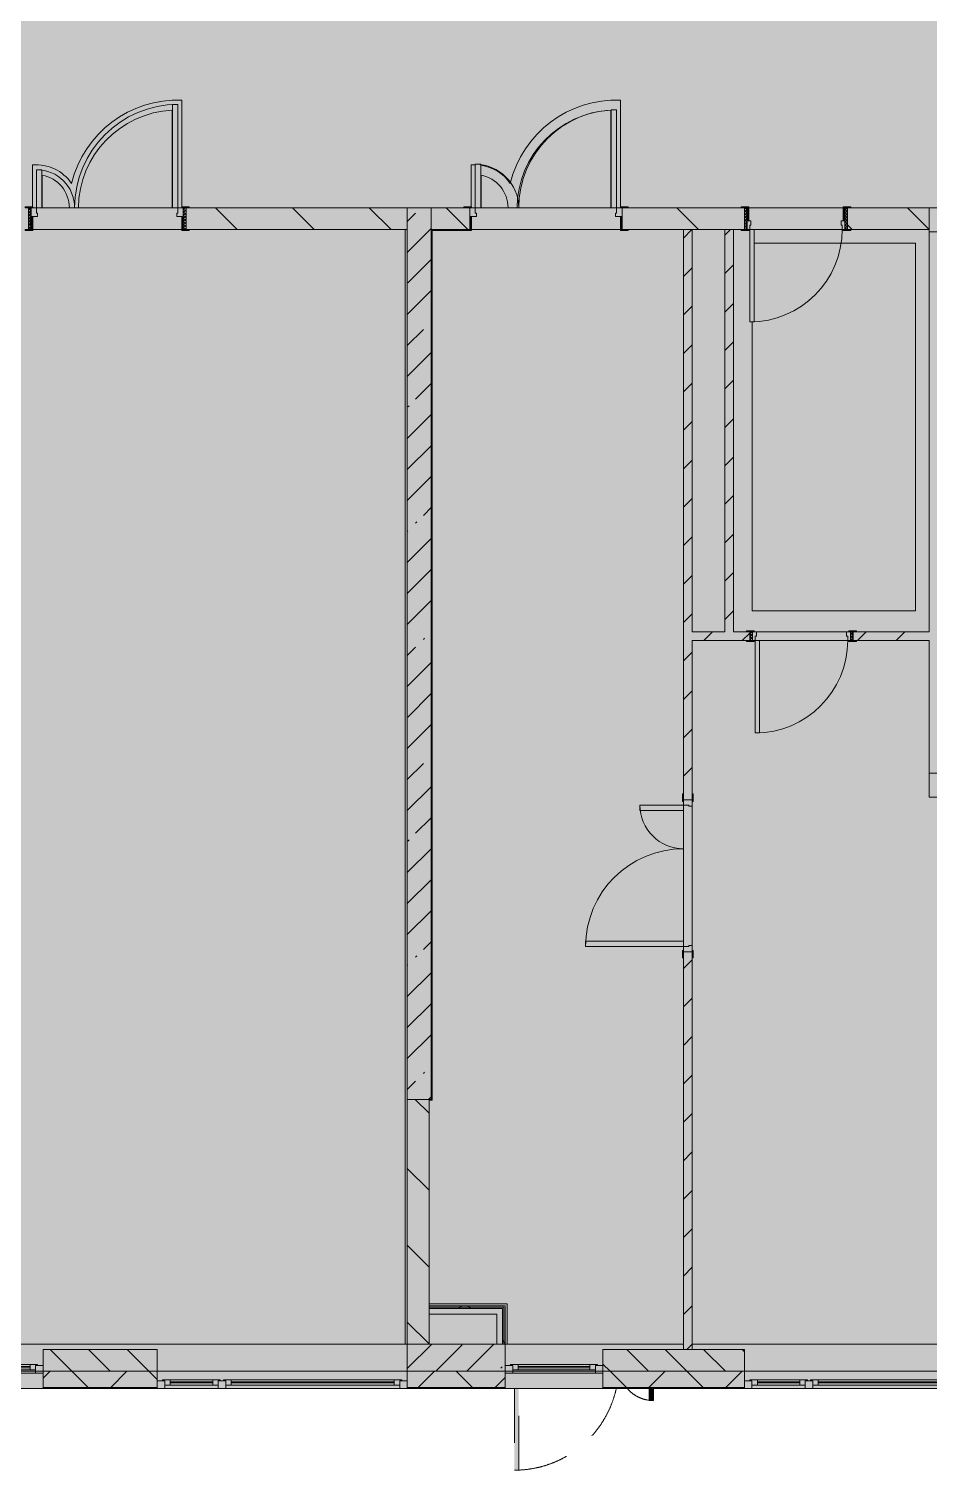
# Model space of a CAD drawing. Header units: millimetres. Extents: x 81094 to 272713, y -8553 to 29000.
# Drawn here: x 249352 to 257633, y -1010 to 12246 of the extents above; entities that cross this region are included whole.
import ezdxf

# ---------------------------------------------------------------- set-up
doc = ezdxf.new("R2010")
doc.units = ezdxf.units.MM
doc.linetypes.add('200_ШТРИХ__ш1_п0_6_', pattern=[800, 500, -300])
for name, color, linetype, lineweight, true_color in [('A-DETL-2', 7, 'Continuous', 5, 0x737373), ('A-DOOR-3', 7, 'Continuous', 5, 0xb7b7b7), ('A-DOOR-4', 7, 'Continuous', 5, 0xe2e2e2), ('A-DOOR-5', 7, 'Continuous', 5, 0xaaaaaa), ('A-DOOR-FRAM-2', 7, 'Continuous', 5, 0xe2e2e2), ('A-DOOR-FRAM-3', 7, 'Continuous', 5, 0xb7b7b7), ('A-DOOR-FRAM-4', 7, 'Continuous', 5, 0xaaaaaa), ('A-FLOR-2', 7, 'Continuous', 5, 0xb7b7b7), ('A-GLAZ-2', 7, 'Continuous', 5, 0x737373), ('A-WALL-6', 7, 'Continuous', 5, 0x737373), ('A-WALL-7', 7, 'Continuous', 9, 0x737373), ('I-WALL-2', 7, 'Continuous', 9, 0xe7e7e7), ('I-WALL-4', 7, 'Continuous', 5, 0x737373), ('S-COLS-2', 7, 'Continuous', 5, 0x737373)]:
    doc.layers.add(name, color=color, linetype=linetype, lineweight=lineweight, true_color=true_color)
doc.layers.add('A-DETL-GENF-1', color=7, linetype='Continuous', lineweight=9, true_color=0xc0c0c0, transparency=0.4)
for name, color, linetype, lineweight in [('A-DETL-MBND-1', 7, '200_ШТРИХ__ш1_п0_6_', 9), ('A-WALL-5', 7, 'Continuous', 5), ('I-WALL-3', 7, 'Continuous', 5), ('S-COLS-1', 7, 'Continuous', 5)]:
    doc.layers.add(name, color=color, linetype=linetype, lineweight=lineweight)
pattern_1 = [(135, (145702.9, 0), (-353.5534, -353.5534), [])]
pattern_2 = [(45, (145702.92, 0), (-176.7767, 176.7767), [])]
pattern_3 = [(45, (145702.9, 0), (-285.1231, 285.1231), []), (45, (145988.04, 0), (-285.1231, 285.1231), [504.031, -100.806, 16.764, -84.042])]
pattern_4 = [(45, (145702.9, 0), (-530.33, 530.33), []), (135, (145702.9, 0), (-530.33, -530.33), [])]

# ---------------------------------------------------------------- blocks, each defined once
blk = doc.blocks.new('120_Окно_СКБ_1Ст - 120_Окно_СКБ_1Ст 900х2500_h_ с форточкой-22876038-2_7_3_птичка')
at = {"layer": 'A-GLAZ-2'}
for p, q in [((-450, -127), (-450, -57)), ((-450, -57), (-380, -57)), ((450, -57), (-450, -57)), ((-380, -127), (-450, -127)), ((-450, -127), (-400, -127)), ((-380, -127), (-400, -127)), ((-400, -127), (-400, -137)), ((-380, -57), (-380, -127)), ((380, -87), (-380, -87)), ((-380, -87), (-380, -127)), ((-330, -137), (-330, -87)), ((-330, -107), (330, -107)), ((330, -117), (-330, -117)), ((330, -137), (330, -87)), ((380, -127), (380, -57)), ((380, -57), (450, -57)), ((380, -127), (380, -87)), ((450, -127), (380, -127)), ((400, -127), (380, -127)), ((400, -127), (450, -127)), ((400, -137), (400, -127)), ((450, -57), (450, -127)), ((-400, -137), (400, -137)), ((400, -137), (-400, -137))]:
    blk.add_line(p, q, dxfattribs=at)
blk = doc.blocks.new('110_Дверь_СКБ_2Ст - Д-2а_л_ Из коридора на лестницу-32216062-2_7_3_птичка')
at = {"layer": 'A-DOOR-4'}
for points in [[(612.5, 100), (662.5, 100), (662.5, 1000), (612.5, 1000), (612.5, 333.1)], [(-587.5, 100), (-587.5, 500), (-637.5, 500), (-637.5, 100)], [(712.5, -100), (712.5, 20), (697.5, 20), (697.5, -100)]]:
    blk.add_hatch(color=256, dxfattribs=at).paths.add_polyline_path(points)
h = blk.add_hatch(color=256, dxfattribs=at)
h.paths.add_polyline_path([(652.5, 20), (712.5, 20), (712.5, 100), (662.5, 100), (662.5, 50), (652.5, 50)])
h.paths.add_polyline_path([(-687.5, 20), (-627.5, 20), (-627.5, 50), (-637.5, 50), (-637.5, 100), (-687.5, 100)])
at = {"layer": 'A-DOOR-FRAM-2'}
for points in [[(-672.5, 100), (-672.5, 108), (-742.5, 108), (-742.5, 100)], [(-672.5, -100), (-672.5, 20), (-687.5, 20), (-687.5, -100)], [(767.5, 100), (767.5, 108), (697.5, 108), (697.5, 100)], [(-672.5, -108), (-672.5, -100), (-742.5, -100), (-742.5, -108)], [(767.5, -108), (767.5, -100), (697.5, -100), (697.5, -108)]]:
    blk.add_hatch(color=256, dxfattribs=at).paths.add_polyline_path(points)
at = {"layer": 'A-DOOR-3'}
for p, q in [((662.5, 1000), (612.5, 1000)), ((612.5, 1000), (612.5, 100)), ((662.5, 100), (662.5, 1000)), ((-637.5, 500), (-637.5, 100)), ((-587.5, 500), (-637.5, 500)), ((-587.5, 100), (-587.5, 500)), ((-637.5, 100), (-587.5, 100)), ((612.5, 100), (662.5, 100))]:
    blk.add_line(p, q, dxfattribs=at)
for centre, radius, start, end in [((662.5, 100), 900, 90, 180), ((-637.5, 100), 400, 360, 90)]:
    blk.add_arc(centre, radius, start, end, dxfattribs=at)
at = {"layer": 'A-DOOR-FRAM-3'}
for p, q in [((-672.5, 108), (-742.5, 108)), ((-742.5, 108), (-742.5, 100)), ((-742.5, 100), (-672.5, 100)), ((-637.5, 100), (-687.5, 100)), ((-687.5, 100), (-687.5, 20)), ((-687.5, 20), (-627.5, 20)), ((-672.5, 20), (-687.5, 20)), ((-687.5, 20), (-687.5, -100)), ((-672.5, 100), (-672.5, 108)), ((-672.5, -100), (-672.5, 20)), ((-637.5, 50), (-637.5, 100)), ((-627.5, 50), (-637.5, 50)), ((-627.5, 20), (-627.5, 50)), ((662.5, 50), (652.5, 50)), ((652.5, 50), (652.5, 20)), ((652.5, 20), (712.5, 20)), ((662.5, 100), (662.5, 50)), ((712.5, 100), (662.5, 100)), ((767.5, 108), (697.5, 108)), ((697.5, 108), (697.5, 100)), ((697.5, 100), (767.5, 100)), ((712.5, 20), (697.5, 20)), ((697.5, 20), (697.5, -100)), ((712.5, 20), (712.5, 100)), ((712.5, -100), (712.5, 20)), ((767.5, 100), (767.5, 108)), ((-672.5, -100), (-742.5, -100)), ((-742.5, -100), (-742.5, -108)), ((-742.5, -108), (-672.5, -108)), ((-687.5, -100), (-672.5, -100)), ((-672.5, -108), (-672.5, -100)), ((697.5, -100), (712.5, -100)), ((767.5, -100), (697.5, -100)), ((697.5, -100), (697.5, -108)), ((697.5, -108), (767.5, -108)), ((767.5, -108), (767.5, -100))]:
    blk.add_line(p, q, dxfattribs=at)
blk = doc.blocks.new('110_Дверь_СКБ_1Ст_Внутренняя1 - Д-8 950x2100h_охрана-V107-2_7_3_птичка')
at = {"layer": 'A-DOOR-4'}
h = blk.add_hatch(color=256, dxfattribs=at)
h.paths.add_polyline_path([(437.5, 100), (437.5, 60), (427.5, 60), (427.5, 20), (462.5, 20), (461.2, 100)])
h.paths.add_polyline_path([(-437.5, 100), (-437.5, 20), (-402.5, 20), (-402.5, 60), (-412.5, 60), (-412.5, 100)])
at = {"layer": 'A-DOOR-5'}
h = blk.add_hatch(dxfattribs=at)
h.set_pattern_fill('FP_90', color=256, style=0, pattern_type=2)
h.set_pattern_definition([(135, (1826.41, 164.685), (-14.14214, -14.14214), []), (225, (1826.41, 164.685), (14.14214, -14.14214), [])])
h.paths.add_polyline_path([(487.5, 100), (462.5, 100), (462.5, -100), (487.5, -100)])
at = {"layer": 'A-DOOR-FRAM-2'}
for points in [[(397.5, 950), (397.5, 100), (437.5, 100), (437.5, 950)], [(-422.5, 108), (-492.5, 108), (-492.5, 100), (-422.5, 100)], [(-422.5, 20), (-437.5, 20), (-437.5, -100), (-422.5, -100)], [(461.2, 108), (447.5, 108), (447.5, 100), (517.5, 100), (517.5, 108)], [(461.2, 20), (447.5, 20), (447.5, -100), (462.5, -100), (462.5, 20)], [(-422.5, -100), (-492.5, -100), (-492.5, -108), (-422.5, -108)], [(517.5, -100), (447.5, -100), (447.5, -108), (517.5, -108)]]:
    blk.add_hatch(color=256, dxfattribs=at).paths.add_polyline_path(points)
at = {"layer": 'A-DOOR-FRAM-4'}
h = blk.add_hatch(dxfattribs=at)
h.set_pattern_fill('FP_91', color=256, style=0, pattern_type=2)
h.set_pattern_definition([(45, (-296.384, 164.685), (-14.1421, 14.1421), []), (135, (-296.384, 164.685), (-14.1421, -14.1421), [])])
h.paths.add_polyline_path([(-437.5, 100), (-462.5, 100), (-462.5, -100), (-437.5, -100)])
at = {"layer": 'A-DOOR-3'}
for p, q in [((437.5, 950), (397.5, 950)), ((397.5, 950), (397.5, 100)), ((437.5, 100), (437.5, 950)), ((397.5, 100), (437.5, 100))]:
    blk.add_line(p, q, dxfattribs=at)
blk.add_arc((437.5, 100), 850, 90, 180, dxfattribs=at)
at = {"layer": 'A-DOOR-FRAM-3'}
for p, q in [((-422.5, 108), (-492.5, 108)), ((-492.5, 108), (-492.5, 100)), ((-492.5, 100), (-422.5, 100)), ((-437.5, 100), (-462.5, 100)), ((-462.5, 100), (-462.5, -100)), ((-412.5, 100), (-437.5, 100)), ((-437.5, 100), (-437.5, 20)), ((-437.5, -100), (-437.5, 100)), ((-422.5, 100), (-437.5, 100)), ((-437.5, 100), (-437.5, 99)), ((-437.5, 99), (-422.5, 99)), ((-437.5, 20), (-402.5, 20)), ((-422.5, 20), (-437.5, 20)), ((-437.5, 20), (-437.5, -100)), ((-422.5, 100), (-422.5, 108)), ((-422.5, 99), (-422.5, 100)), ((-422.5, -100), (-422.5, 20)), ((-412.5, 60), (-412.5, 100)), ((-402.5, 60), (-412.5, 60)), ((-402.5, 20), (-402.5, 60)), ((437.5, 60), (427.5, 60)), ((427.5, 60), (427.5, 20)), ((427.5, 20), (462.5, 20)), ((437.5, 100), (437.5, 60)), ((462.5, 100), (437.5, 100)), ((517.5, 108), (447.5, 108)), ((447.5, 108), (447.5, 100)), ((462.5, 100), (447.5, 100)), ((447.5, 100), (447.5, 99)), ((447.5, 100), (517.5, 100)), ((447.5, 99), (462.5, 99)), ((462.5, 20), (447.5, 20)), ((447.5, 20), (447.5, -100)), ((462.5, 20), (462.5, 100)), ((487.5, 100), (462.5, 100)), ((462.5, 100), (462.5, -100)), ((462.5, 99), (462.5, 100)), ((462.5, -100), (462.5, 20)), ((487.5, -100), (487.5, 100)), ((517.5, 100), (517.5, 108)), ((-422.5, -100), (-492.5, -100)), ((-492.5, -100), (-492.5, -108)), ((-492.5, -108), (-422.5, -108)), ((-462.5, -100), (-437.5, -100)), ((-437.5, -100), (-422.5, -100)), ((-422.5, -108), (-422.5, -100)), ((447.5, -100), (462.5, -100)), ((517.5, -100), (447.5, -100)), ((447.5, -100), (447.5, -108)), ((447.5, -108), (517.5, -108)), ((462.5, -100), (487.5, -100)), ((517.5, -108), (517.5, -100))]:
    blk.add_line(p, q, dxfattribs=at)
blk = doc.blocks.new('110_Дверь_СКБ_1Ст_Внутренняя1 - Д-8 950x2100h_охрана-V108-2_7_3_птичка')
at = {"layer": 'A-DOOR-4'}
h = blk.add_hatch(color=256, dxfattribs=at)
h.paths.add_polyline_path([(437, 40), (437, 0), (427, 0), (427, -40), (462, -40), (462, 40)])
h.paths.add_polyline_path([(-413, 40), (-438, 40), (-438, -40), (-403, -40), (-403, 0), (-413, 0)])
at = {"layer": 'A-DOOR-5'}
h = blk.add_hatch(dxfattribs=at)
h.set_pattern_fill('FP_130', color=256, style=0, pattern_type=2)
h.set_pattern_definition([(135, (1826.41, 104.685), (-14.14214, -14.14214), []), (225, (1826.41, 104.685), (14.14214, -14.14214), [])])
h.paths.add_polyline_path([(487, 40), (462, 40), (462, -40), (487, -40)])
at = {"layer": 'A-DOOR-FRAM-2'}
for points in [[(437, 890), (397, 890), (397, 40), (437, 40), (437, 67)], [(-493, 48), (-493, 40), (-423, 40), (-423, 48)], [(517, 48), (447, 48), (447, 40), (517, 40)], [(-423, -40), (-493, -40), (-493, -48), (-423, -48)], [(447, -40), (447, -48), (517, -48), (517, -40)]]:
    blk.add_hatch(color=256, dxfattribs=at).paths.add_polyline_path(points)
at = {"layer": 'A-DOOR-FRAM-4'}
h = blk.add_hatch(dxfattribs=at)
h.set_pattern_fill('FP_131', color=256, style=0, pattern_type=2)
h.set_pattern_definition([(45, (-296.384, 104.685), (-14.1421, 14.1421), []), (135, (-296.384, 104.685), (-14.1421, -14.1421), [])])
h.paths.add_polyline_path([(-438, 40), (-463, 40), (-463, -40), (-438, -40)])
at = {"layer": 'A-DOOR-3'}
for p, q in [((437, 890), (397, 890)), ((397, 890), (397, 40)), ((437, 40), (437, 890)), ((397, 40), (437, 40))]:
    blk.add_line(p, q, dxfattribs=at)
blk.add_arc((437, 40), 850, 90, 180, dxfattribs=at)
at = {"layer": 'A-DOOR-FRAM-3'}
for p, q in [((-423, 48), (-493, 48)), ((-493, 48), (-493, 40)), ((-493, 40), (-423, 40)), ((-438, 40), (-463, 40)), ((-463, 40), (-463, -40)), ((-413, 40), (-438, 40)), ((-438, 40), (-438, -40)), ((-438, -40), (-438, 40)), ((-423, 40), (-438, 40)), ((-438, 40), (-438, 39)), ((-438, 39), (-423, 39)), ((-423, 40), (-423, 48)), ((-423, 39), (-423, 40)), ((-413, 0), (-413, 40)), ((-403, 0), (-413, 0)), ((-403, -40), (-403, 0)), ((437, 0), (427, 0)), ((427, 0), (427, -40)), ((437, 40), (437, 0)), ((462, 40), (437, 40)), ((517, 48), (447, 48)), ((447, 48), (447, 40)), ((462, 40), (447, 40)), ((447, 40), (447, 39)), ((447, 40), (517, 40)), ((447, 39), (462, 39)), ((462, -40), (462, 40)), ((487, 40), (462, 40)), ((462, 40), (462, -40)), ((462, 39), (462, 40)), ((487, -40), (487, 40)), ((517, 40), (517, 48)), ((-423, -40), (-493, -40)), ((-493, -40), (-493, -48)), ((-493, -48), (-423, -48)), ((-463, -40), (-438, -40)), ((-423, -39), (-438, -39)), ((-438, -39), (-438, -40)), ((-438, -40), (-403, -40)), ((-438, -40), (-423, -40)), ((-423, -40), (-423, -39)), ((-423, -48), (-423, -40)), ((427, -40), (462, -40)), ((462, -39), (447, -39)), ((447, -39), (447, -40)), ((447, -40), (462, -40)), ((517, -40), (447, -40)), ((447, -40), (447, -48)), ((447, -48), (517, -48)), ((462, -40), (462, -39)), ((462, -40), (487, -40)), ((517, -48), (517, -40))]:
    blk.add_line(p, q, dxfattribs=at)
blk = doc.blocks.new('110_Дверь_СКБ_2Ст - Д-6_л__ ДОО_Дв_1450x2100h_Дверь из раздевальной в коридор-V109-2_7_3_птичка')
at = {"layer": 'A-DOOR-4'}
for points in [[(662.5, 100), (662.5, 1050), (612.5, 1050), (612.5, 100)], [(-587.5, 100), (-587.5, 450), (-637.5, 450), (-637.5, 100)]]:
    blk.add_hatch(color=256, dxfattribs=at).paths.add_polyline_path(points)
h = blk.add_hatch(color=256, dxfattribs=at)
h.paths.add_polyline_path([(652.5, 20), (712.5, 20), (712.5, 100), (662.5, 100), (662.5, 50), (652.5, 50)])
h.paths.add_polyline_path([(-687.5, 20), (-627.5, 20), (-627.5, 50), (-637.5, 50), (-637.5, 100), (-687.5, 100)])
at = {"layer": 'A-DOOR-5'}
h = blk.add_hatch(dxfattribs=at)
h.set_pattern_fill('FP_96', color=256, style=0, pattern_type=2)
h.set_pattern_definition([(135, (1576.41, 164.685), (-14.14214, -14.14214), []), (225, (1576.41, 164.685), (14.14214, -14.14214), [])])
h.paths.add_polyline_path([(737.5, -100), (737.5, 100), (712.5, 100), (712.5, -100)])
at = {"layer": 'A-DOOR-FRAM-2'}
for points in [[(-672.5, 100), (-672.5, 108), (-742.5, 108), (-742.5, 100), (-691, 100)], [(-672.5, -100), (-672.5, 20), (-687.5, 20), (-687.5, -100)], [(767.5, 100), (767.5, 108), (697.5, 108), (697.5, 100)], [(712.5, -100), (712.5, 20), (697.5, 20), (697.5, -100)], [(-742.5, -108), (-672.5, -108), (-672.5, -100), (-742.5, -100)], [(767.5, -108), (767.5, -100), (697.5, -100), (697.5, -108)]]:
    blk.add_hatch(color=256, dxfattribs=at).paths.add_polyline_path(points)
at = {"layer": 'A-DOOR-FRAM-4'}
h = blk.add_hatch(dxfattribs=at)
h.set_pattern_fill('FP_97', color=256, style=0, pattern_type=2)
h.set_pattern_definition([(45, (-546.384, 164.685), (-14.1421, 14.1421), []), (135, (-546.384, 164.685), (-14.1421, -14.1421), [])])
h.paths.add_polyline_path([(-687.5, -100), (-691, 100), (-712.5, 100), (-712.5, -100), (-691, -100)])
at = {"layer": 'A-DOOR-3'}
for p, q in [((662.5, 1050), (612.5, 1050)), ((612.5, 1050), (612.5, 100)), ((662.5, 100), (662.5, 1050)), ((-637.5, 450), (-637.5, 100)), ((-587.5, 450), (-637.5, 450)), ((-587.5, 100), (-587.5, 450)), ((-637.5, 100), (-587.5, 100)), ((612.5, 100), (662.5, 100))]:
    blk.add_line(p, q, dxfattribs=at)
for centre, radius, start, end in [((662.5, 100), 950, 90, 180), ((-637.5, 100), 350, 360, 90)]:
    blk.add_arc(centre, radius, start, end, dxfattribs=at)
at = {"layer": 'A-DOOR-FRAM-3'}
for p, q in [((-672.5, 108), (-742.5, 108)), ((-742.5, 108), (-742.5, 100)), ((-742.5, 100), (-672.5, 100)), ((-687.5, 100), (-712.5, 100)), ((-712.5, 100), (-712.5, -100)), ((-637.5, 100), (-687.5, 100)), ((-687.5, 100), (-687.5, 20)), ((-687.5, -100), (-687.5, 100)), ((-687.5, 20), (-627.5, 20)), ((-672.5, 20), (-687.5, 20)), ((-687.5, 20), (-687.5, -100)), ((-672.5, 100), (-672.5, 108)), ((-672.5, -100), (-672.5, 20)), ((-637.5, 50), (-637.5, 100)), ((-627.5, 50), (-637.5, 50)), ((-627.5, 20), (-627.5, 50)), ((662.5, 50), (652.5, 50)), ((652.5, 50), (652.5, 20)), ((652.5, 20), (712.5, 20)), ((662.5, 100), (662.5, 50)), ((712.5, 100), (662.5, 100)), ((767.5, 108), (697.5, 108)), ((697.5, 108), (697.5, 100)), ((697.5, 100), (767.5, 100)), ((712.5, 20), (697.5, 20)), ((697.5, 20), (697.5, -100)), ((712.5, 20), (712.5, 100)), ((737.5, 100), (712.5, 100)), ((712.5, 100), (712.5, -100)), ((712.5, -100), (712.5, 20)), ((737.5, -100), (737.5, 100)), ((767.5, 100), (767.5, 108)), ((-672.5, -100), (-742.5, -100)), ((-742.5, -100), (-742.5, -108)), ((-742.5, -108), (-672.5, -108)), ((-712.5, -100), (-687.5, -100)), ((-687.5, -100), (-672.5, -100)), ((-672.5, -108), (-672.5, -100)), ((697.5, -100), (712.5, -100)), ((767.5, -100), (697.5, -100)), ((697.5, -100), (697.5, -108)), ((697.5, -108), (767.5, -108)), ((712.5, -100), (737.5, -100)), ((767.5, -108), (767.5, -100))]:
    blk.add_line(p, q, dxfattribs=at)
blk = doc.blocks.new('110_Дверь_СКБ_2Ст_Наружная - ДН-5_л__ Двухстворчатая 1350 х3800 _h_ в свету с верхним остеклением-21877029-2_7_3_птичка')
at = {"layer": 'A-DETL-MBND-1'}
for points in [[(619, 1010), (619, 258), (659, 258), (659, 1010)], [(-621, 370), (-621, 258), (-581, 258), (-581, 370)]]:
    blk.add_hatch(color=256, dxfattribs=at).paths.add_polyline_path(points)
for p, q in [((659, 1010), (619, 1010)), ((619, 1010), (619, 258)), ((659, 258), (659, 1010)), ((-621, 370), (-621, 258)), ((-581, 370), (-621, 370)), ((-581, 258), (-581, 370))]:
    blk.add_line(p, q, dxfattribs=at)
for centre, radius, start, end in [((659, 50), 960, 90, 167.443), ((-621, 50), 320, 42.2942, 90)]:
    blk.add_arc(centre, radius, start, end, dxfattribs=at)
blk = doc.blocks.new('120_Окно_СКБ_2Ст_Фрамуга сверху - 120_Окно_СКБ_2Ст_2300х2500_h_ ДОО-22877051-2_7_3_птичка')
at = {"layer": 'A-GLAZ-2'}
for p, q in [((-1150, 13), (-1150, 83)), ((-1150, 83), (-1080, 83)), ((1150, 83), (-1150, 83)), ((-1080, 13), (-1150, 13)), ((-1150, 13), (-1100, 13)), ((-1080, 13), (-1100, 13)), ((-1100, 13), (-1100, 3)), ((-1100, 3), (540, 3)), ((540, 3), (-1100, 3)), ((-1080, 83), (-1080, 13)), ((-1080, 83), (1080, 83)), ((520, 53), (-1080, 53)), ((-1080, 53), (-1080, 13)), ((-1030, 3), (-1030, 53)), ((-1030, 33), (470, 33)), ((470, 23), (-1030, 23)), ((470, 3), (470, 53)), ((520, 13), (520, 83)), ((520, 83), (590, 83)), ((520, 13), (520, 53)), ((590, 13), (520, 13)), ((540, 13), (520, 13)), ((540, 13), (570, 13)), ((540, 13), (570, 13)), ((540, 3), (540, 13)), ((590, 13), (570, 13)), ((570, 13), (570, 3)), ((570, 3), (1100, 3)), ((1100, 3), (570, 3)), ((590, 83), (590, 13)), ((1080, 53), (590, 53)), ((590, 53), (590, 13)), ((640, 3), (640, 53)), ((640, 33), (1030, 33)), ((1030, 23), (640, 23)), ((1030, 3), (1030, 53)), ((1080, 13), (1080, 83)), ((1080, 83), (1150, 83)), ((1080, 13), (1080, 53)), ((1150, 13), (1080, 13)), ((1100, 13), (1080, 13)), ((1100, 13), (1150, 13)), ((1100, 3), (1100, 13)), ((1150, 83), (1150, 13))]:
    blk.add_line(p, q, dxfattribs=at)
blk = doc.blocks.new('110_Дверь_СКБ_2Ст - Д-5_п_ Из игровой в коридор-32351726-2_7_3_птичка')
at = {"layer": 'A-DOOR-4'}
h = blk.add_hatch(color=256, dxfattribs=at)
h.paths.add_polyline_path([(712, -40), (712, 40), (652, 40), (652, 10), (662, 10), (662, -40)])
h.paths.add_polyline_path([(-628, 40), (-688, 40), (-688, -40), (-638, -40), (-638, 10), (-628, 10)])
for points in [[(-588, -440), (-588, -40), (-638, -40), (-638, -440)], [(662, -40), (612, -40), (612, -940), (662, -940)]]:
    blk.add_hatch(color=256, dxfattribs=at).paths.add_polyline_path(points)
at = {"layer": 'A-DOOR-FRAM-2'}
for points in [[(-673, 48), (-743, 48), (-743, 40), (-673, 40)], [(767, 48), (697, 48), (697, 40), (767, 40)], [(-673, -40), (-743, -40), (-743, -48), (-673, -48)], [(767, -40), (697, -40), (697, -48), (767, -48)]]:
    blk.add_hatch(color=256, dxfattribs=at).paths.add_polyline_path(points)
at = {"layer": 'A-DOOR-3'}
for p, q in [((-638, -40), (-588, -40)), ((-638, -440), (-638, -40)), ((-588, -40), (-588, -440)), ((612, -40), (662, -40)), ((612, -940), (612, -40)), ((662, -40), (662, -940)), ((-588, -440), (-638, -440)), ((662, -940), (612, -940))]:
    blk.add_line(p, q, dxfattribs=at)
for centre, radius, start, end in [((-638, -40), 400, 270, 0), ((662, -40), 900, 180, 270)]:
    blk.add_arc(centre, radius, start, end, dxfattribs=at)
at = {"layer": 'A-DOOR-FRAM-3'}
for p, q in [((-743, 48), (-673, 48)), ((-743, 40), (-743, 48)), ((-673, 40), (-743, 40)), ((-688, 40), (-628, 40)), ((-688, -40), (-688, 40)), ((-688, 40), (-673, 40)), ((-688, 39), (-688, 40)), ((-673, 39), (-688, 39)), ((-673, 48), (-673, 40)), ((-673, 40), (-673, 39)), ((-638, 10), (-638, -40)), ((-628, 10), (-638, 10)), ((-628, 40), (-628, 10)), ((652, 40), (712, 40)), ((652, 10), (652, 40)), ((662, 10), (652, 10)), ((662, -40), (662, 10)), ((697, 40), (697, 48)), ((697, 48), (767, 48)), ((697, 39), (697, 40)), ((697, 40), (712, 40)), ((767, 40), (697, 40)), ((712, 39), (697, 39)), ((712, 40), (712, -40)), ((712, 40), (712, 39)), ((767, 48), (767, 40)), ((-743, -40), (-673, -40)), ((-743, -48), (-743, -40)), ((-673, -48), (-743, -48)), ((-638, -40), (-688, -40)), ((-673, -40), (-673, -48)), ((712, -40), (662, -40)), ((697, -48), (697, -40)), ((697, -40), (767, -40)), ((767, -48), (697, -48)), ((767, -40), (767, -48))]:
    blk.add_line(p, q, dxfattribs=at)

msp = doc.modelspace()

# ---------------------------------------------------------------- hatches: boundary and pattern name
at = {"layer": 'A-DETL-GENF-1'}
msp.add_hatch(color=256, dxfattribs=at).paths.add_polyline_path([(267919.9, -258), (270940.9, -258), (270940.9, 21558), (239010.9, 21558), (239010.9, 27348), (230562.9, 27348), (230562.9, 5750), (234904.9, 5750), (234904.9, -258), (266992.3, -258)])
at = {"layer": 'A-WALL-5'}
h = msp.add_hatch(dxfattribs=at)
h.set_pattern_fill('FP_87', color=256, style=0, pattern_type=2)
h.set_pattern_definition([(135, (145702.92, 0), (-176.7767, -176.7767), [])])
h.paths.add_polyline_path([(268532.9, -100), (268532.9, 100), (267732.9, 100), (267732.9, -100), (267919.9, -100)])
h.paths.add_polyline_path([(254934.6, -100), (255932.9, -100), (255932.9, 100), (254632.9, 100), (254632.9, -100)])
h.paths.add_polyline_path([(264673.5, -100), (265032.9, -100), (265032.9, 100), (264532.9, 100), (264532.9, -100)])
h.paths.add_polyline_path([(259382.9, -100), (259382.9, 100), (259132.9, 100), (259132.9, -100)])
h.paths.add_polyline_path([(260282.9, -100), (261332.9, -100), (261332.9, 100), (260282.9, 100)])
h.paths.add_polyline_path([(249482.9, -100), (250532.9, -100), (250532.9, 100), (249482.9, 100)])
h.paths.add_polyline_path([(246532.9, -100), (247432.9, -100), (247432.9, 100), (246532.9, 100)])
h.paths.add_polyline_path([(244732.9, -100), (244731.9, 100), (241382.9, 100), (241382.9, -100), (244731.9, -100)])
h.paths.add_polyline_path([(240482.9, -100), (240482.9, 100), (240232.9, 100), (240232.9, -100)])
h.paths.add_polyline_path([(248441.9, -100), (248582.9, -100), (248582.9, 100), (248332.9, 100), (248332.9, -100)])
h.paths.add_polyline_path([(238432.9, -100), (238432.9, 100), (237632.9, 100), (237632.9, -100), (238239.2, -100)])
h = msp.add_hatch(dxfattribs=at)
h.set_pattern_fill('FP_77', color=256, style=0, pattern_type=2)
h.set_pattern_definition([(45, (145702.9, 0), (-353.5534, 353.5534), []), (135, (145702.9, 0), (-353.5534, -353.5534), [])])
h.paths.add_polyline_path([(265932.9, -250), (266832.9, -250), (266832.9, -100), (265932.9, -100)])
h.paths.add_polyline_path([(267732.9, -250), (268532.9, -250), (268532.9, -100), (267732.9, -100)])
h.paths.add_polyline_path([(270702.4, -250), (270782.9, -250), (270782.9, -100), (269432.9, -100), (269432.9, -250), (269774.9, -250)])
h.paths.add_polyline_path([(253079.5, -250), (253732.9, -250), (253732.9, -100), (252832.9, -100), (252832.9, -250)])
h.paths.add_polyline_path([(259382.9, -250), (259382.9, -100), (258232.9, -100), (258232.9, -250), (258644.7, -250)])
h.paths.add_polyline_path([(261332.9, -250), (261332.9, -100), (260282.9, -100), (260282.9, -250), (260499.7, -250)])
h.paths.add_polyline_path([(254632.9, -250), (255932.9, -250), (255932.9, -100), (254632.9, -100)])
h.paths.add_polyline_path([(263632.9, -250), (265032.9, -250), (265032.9, -100), (263632.9, -100)])
h.paths.add_polyline_path([(248441.9, -250), (248582.9, -250), (248582.9, -100), (246532.9, -100), (246532.9, -250), (247514.4, -250)])
h.paths.add_polyline_path([(249482.9, -250), (250532.9, -250), (250532.9, -100), (249482.9, -100)])
h.paths.add_polyline_path([(244732.9, -250), (245632.9, -250), (245632.9, -100), (241382.9, -100), (241382.9, -250), (244731.9, -250)])
h.paths.add_polyline_path([(239332.9, -250), (240482.9, -250), (240482.9, -100), (239332.9, -100)])
h.paths.add_polyline_path([(237775.5, -250), (238432.9, -250), (238432.9, -100), (237632.9, -100), (237632.9, -250)])
h.paths.add_polyline_path([(236732.9, -250), (236732.9, -100), (234912.9, -100), (234912.9, -250), (235456.7, -250)])
at = {"layer": 'I-WALL-2'}
for points in [[(253657.9, 426), (253657.9, 476), (253032.9, 476), (253032.9, 426), (253079.5, 426)], [(253657.9, 150), (253707.9, 150), (253707.9, 476), (253657.9, 476), (253657.9, 230.5)]]:
    msp.add_hatch(color=256, dxfattribs=at).paths.add_polyline_path(points)
at = {"layer": 'I-WALL-3'}
h = msp.add_hatch(dxfattribs=at)
h.set_pattern_fill('FP_88', color=256, style=0, pattern_type=2)
h.set_pattern_definition(pattern_1)
h.paths.add_polyline_path([(252152, 10400), (252832.9, 10400), (252832.9, 10600), (250797.9, 10600), (250797.9, 10400), (250827.9, 10400)])
h.paths.add_polyline_path([(248441.9, 10400), (249347.9, 10400), (249347.9, 10600), (247312.9, 10600), (247312.9, 10400)])
h = msp.add_hatch(dxfattribs=at)
h.set_pattern_fill('FP_85', color=256, style=0, pattern_type=2)
h.set_pattern_definition(pattern_3)
h.paths.add_polyline_path([(253052.9, 2400), (253052.9, 10600), (252832.9, 10600), (252832.9, 2400)])
h = msp.add_hatch(dxfattribs=at)
h.set_pattern_fill('FP_88', color=256, style=0, pattern_type=2)
h.set_pattern_definition(pattern_1)
h.paths.add_polyline_path([(266912.9, 10400), (266912.9, 10600), (265032.9, 10600), (265032.9, 10400), (265137.3, 10400)])
h.paths.add_polyline_path([(255341.8, 10400), (255932.9, 10400), (255932.9, 10600), (254807.9, 10600), (254807.9, 10400), (254934.6, 10400)])
h.paths.add_polyline_path([(253407.9, 10400), (253407.9, 10600), (253052.9, 10600), (253052.9, 10400), (253352.9, 10400)])
h.paths.add_polyline_path([(257253.4, 10400), (257632.9, 10400), (257632.9, 10600), (256882.9, 10600), (256882.9, 10400), (256912.9, 10400)])
h = msp.add_hatch(dxfattribs=at)
h.set_pattern_fill('FP_89', color=256, style=0, pattern_type=2)
h.set_pattern_definition(pattern_2)
h.paths.add_polyline_path([(255398.3, 100), (255452.9, 100), (255452.9, 3755), (255372.9, 3755), (255372.9, 100)])
h.paths.add_polyline_path([(255372.9, 5155), (255452.9, 5155), (255452.9, 10400), (255372.9, 10400), (255372.9, 5210)])
h = msp.add_hatch(dxfattribs=at)
h.set_pattern_fill('FP_89', color=256, style=0, pattern_type=2)
h.set_pattern_definition(pattern_2)
h.paths.add_polyline_path([(255832.9, 6700), (255832.9, 10400), (255752.9, 10400), (255752.9, 6700)])
h = msp.add_hatch(dxfattribs=at)
h.set_pattern_fill('FP_89', color=256, style=0, pattern_type=2)
h.set_pattern_definition(pattern_2)
h.paths.add_polyline_path([(255452.9, 6620), (255982.9, 6620), (255982.9, 6700), (255452.9, 6700)])
h.paths.add_polyline_path([(256932.9, 6620), (257632.9, 6620), (257632.9, 6700), (256932.9, 6700)])
h = msp.add_hatch(dxfattribs=at)
h.set_pattern_fill('FP_88', color=256, style=0, pattern_type=2)
h.set_pattern_definition(pattern_1)
h.paths.add_polyline_path([(253032.9, 150), (253032.9, 2400), (252832.9, 2400), (252832.9, 150)])
h = msp.add_hatch(dxfattribs=at)
h.set_pattern_fill('FP_189', color=256, style=0, pattern_type=2)
h.set_pattern_definition(pattern_4)
h.paths.add_polyline_path([(253720.4, 488.5), (253720.4, 501), (253032.9, 501), (253032.9, 488.5), (253707.9, 488.5)])
h = msp.add_hatch(dxfattribs=at)
h.set_pattern_fill('FP_189', color=256, style=0, pattern_type=2)
h.set_pattern_definition(pattern_4)
h.paths.add_polyline_path([(253657.9, 476), (253707.9, 476), (253707.9, 488.5), (253032.9, 488.5), (253032.9, 476), (253079.5, 476)])
h = msp.add_hatch(dxfattribs=at)
h.set_pattern_fill('FP_189', color=256, style=0, pattern_type=2)
h.set_pattern_definition(pattern_4)
h.paths.add_polyline_path([(253707.9, 150), (253720.4, 150), (253720.4, 488.5), (253707.9, 488.5), (253707.9, 230.5)])
h = msp.add_hatch(dxfattribs=at)
h.set_pattern_fill('FP_189', color=256, style=0, pattern_type=2)
h.set_pattern_definition(pattern_4)
h.paths.add_polyline_path([(253720.4, 150), (253732.9, 150), (253732.9, 501), (253720.4, 501), (253720.4, 230.5)])
at = {"layer": 'S-COLS-1'}
h = msp.add_hatch(dxfattribs=at)
h.set_pattern_fill('FP_85', color=256, style=0, pattern_type=2)
h.set_pattern_definition(pattern_3)
h.paths.add_polyline_path([(252832.9, -100), (253732.9, -100), (253732.9, 150), (252832.9, 150)])

# ---------------------------------------------------------------- linework, layer by layer
at = {"layer": 'A-DETL-2'}
for p, q in [((257506.4, 10273.7), (256022.9, 10273.7)), ((257506.4, 6893.7), (257506.4, 10273.7)), ((256006.4, 9550), (256006.4, 6893.7)), ((256006.4, 6893.7), (257506.4, 6893.7))]:
    msp.add_line(p, q, dxfattribs=at)
at = {"layer": 'A-FLOR-2'}
for p, q in [((250760, 10608), (250760, 11588.1)), ((254795, 10608), (254795, 11588.1)), ((250670, 11497.8), (250670, 10600)), ((254705, 11497.8), (254705, 10600)), ((249385.9, 10993.6), (249385.9, 10608)), ((249475.9, 10600), (249475.9, 10899.7)), ((253420.9, 10993.6), (253420.9, 10608)), ((253510.9, 10600), (253510.9, 10899.7)), ((249475.9, 10600), (249807.5, 10600)), ((253510.9, 10600), (253842.5, 10600)), ((252812.9, 150), (252812.9, 10400)), ((253352.9, 10392), (253062.9, 10392)), ((253062.9, 10392), (253062.9, 2392)), ((253062.9, 2392), (253032.9, 2392)), ((253032.9, 521), (253752.9, 521)), ((253752.9, 521), (253752.9, 150))]:
    msp.add_line(p, q, dxfattribs=at)
for centre, radius, start, end in [((250717.5, 10589), 1000, 87.56236, 166.45029), ((254752.5, 10589), 1000, 87.56236, 166.45029), ((250717.5, 10589), 910, 92.99005, 179.3074), ((254752.5, 10589), 910, 92.99005, 179.3074), ((249419.5, 10600), 395, 34.42231, 94.87345), ((249419.5, 10600), 305, 360, 79.33549), ((253454.5, 10600), 395, 89.4985, 94.87345), ((253454.5, 10600), 395, 34.42231, 82.19504), ((253454.5, 10600), 305, 360, 79.33549)]:
    msp.add_arc(centre, radius, start, end, dxfattribs=at)
at = {"layer": 'A-WALL-6'}
for p, q in [((250532.9, 100), (249482.9, 100)), ((249482.9, 100), (249482.9, -258)), ((250532.9, -258), (250532.9, 100)), ((255372.9, 100), (254632.9, 100)), ((254632.9, 100), (254632.9, -258)), ((255932.9, 100), (255452.9, 100)), ((255932.9, -258), (255932.9, 100)), ((248582.9, -100), (249482.9, -100)), ((252832.9, -100), (252832.9, -258)), ((252832.9, -100), (253732.9, -100)), ((253732.9, -258), (253732.9, -100)), ((238432.9, -258), (252832.9, -258)), ((265032.9, -258), (252832.9, -258))]:
    msp.add_line(p, q, dxfattribs=at)
at = {"layer": 'A-WALL-7'}
for p, q in [((252832.9, 10400), (252832.9, 10600)), ((253052.9, 10600), (253052.9, 10400)), ((257632.9, 10400), (257632.9, 10600)), ((255452.9, 10400), (255372.9, 10400)), ((255832.9, 10400), (255752.9, 10400)), ((257712.9, 10380), (257632.9, 10380)), ((257632.9, 5400), (257712.9, 5400)), ((253032.9, 488.5), (253720.4, 488.5)), ((253032.9, 476), (253707.9, 476)), ((253707.9, 476), (253707.9, 150)), ((253720.4, 488.5), (253720.4, 150)), ((255372.9, 100), (255452.9, 100)), ((249482.9, -100), (250532.9, -100)), ((250532.9, -100), (249482.9, -100)), ((254632.9, -100), (255932.9, -100)), ((255932.9, -100), (254632.9, -100)), ((249482.9, -250), (250532.9, -250)), ((249482.9, -253), (250532.9, -253)), ((252832.9, -250), (253732.9, -250)), ((252832.9, -253), (253732.9, -253)), ((254632.9, -250), (255932.9, -250)), ((254632.9, -253), (255932.9, -253))]:
    msp.add_line(p, q, dxfattribs=at)
at = {"layer": 'I-WALL-4'}
for p, q in [((249807.5, 10600), (250670, 10600)), ((253352.9, 10600), (250827.9, 10600)), ((253842.5, 10600), (254705, 10600)), ((255902.9, 10600), (254862.9, 10600)), ((255972.9, 10600), (256842.9, 10600)), ((266912.9, 10600), (256912.9, 10600)), ((250757.9, 10400), (249387.9, 10400)), ((250827.9, 10400), (252832.9, 10400)), ((252832.9, 10400), (252832.9, 150)), ((253052.9, 10400), (253352.9, 10400)), ((253052.9, 2400), (253052.9, 10400)), ((254792.9, 10400), (253422.9, 10400)), ((254862.9, 10400), (255372.9, 10400)), ((255372.9, 10400), (255372.9, 5210)), ((255452.9, 10400), (255752.9, 10400)), ((255452.9, 6700), (255452.9, 10400)), ((255752.9, 10400), (255752.9, 6700)), ((255832.9, 10400), (255902.9, 10400)), ((255832.9, 10064.5), (255832.9, 10400)), ((256832.9, 10400), (256022.9, 10400)), ((256912.9, 10400), (257632.9, 10400)), ((257632.9, 10400), (257632.9, 6700)), ((255832.9, 6700), (255832.9, 10064.1)), ((255752.9, 6700), (255452.9, 6700)), ((255952.9, 6700), (255832.9, 6700)), ((256042.9, 6700), (256872.9, 6700)), ((257632.9, 6700), (256962.9, 6700)), ((255452.9, 6620), (255952.9, 6620)), ((255452.9, 5210), (255452.9, 6620)), ((256882.9, 6620), (256072.9, 6620)), ((256962.9, 6620), (257632.9, 6620)), ((257632.9, 6620), (257632.9, 5180)), ((257632.9, 5180), (263052.9, 5180)), ((255372.9, 3855), (255372.9, 5055)), ((255452.9, 5095), (255452.9, 3815)), ((255372.9, 3700), (255372.9, 100)), ((255452.9, 100), (255452.9, 3700)), ((253052.9, 2400), (252832.9, 2400)), ((253032.9, 150), (253032.9, 2400)), ((253732.9, 501), (253032.9, 501)), ((253032.9, 426), (253657.9, 426)), ((253657.9, 426), (253657.9, 150)), ((253732.9, 150), (253732.9, 501)), ((248332.9, 150), (252832.9, 150)), ((252832.9, 150), (253032.9, 150)), ((253657.9, 150), (253732.9, 150)), ((253732.9, 150), (255372.9, 150)), ((255452.9, 150), (258232.9, 150)), ((252832.9, -100), (250532.9, -100)), ((254632.9, -100), (253732.9, -100)), ((258232.9, -100), (255932.9, -100))]:
    msp.add_line(p, q, dxfattribs=at)
at = {"layer": 'S-COLS-2'}
for p, q in [((253732.9, 150), (252832.9, 150)), ((252832.9, 150), (252832.9, -100)), ((253732.9, -100), (253732.9, 150)), ((252832.9, -100), (253732.9, -100))]:
    msp.add_line(p, q, dxfattribs=at)

# ---------------------------------------------------------------- block references
at = {"layer": 'A-DETL-MBND-1', "rotation": 180}
msp.add_blockref('110_Дверь_СКБ_2Ст_Наружная - ДН-5_л__ Двухстворчатая 1350 х3800 _h_ в свету с верхним остеклением-21877029-2_7_3_птичка', (254477.4, 0), dxfattribs=at)
at = {"layer": 'A-DOOR-3'}
for name, p in [('110_Дверь_СКБ_2Ст - Д-6_л__ ДОО_Дв_1450x2100h_Дверь из раздевальной в коридор-V109-2_7_3_птичка', (250060.4, 10500)), ('110_Дверь_СКБ_2Ст - Д-2а_л_ Из коридора на лестницу-32216062-2_7_3_птичка', (254095.4, 10500))]:
    msp.add_blockref(name, p, dxfattribs=at)
for name, p, rotation in [('110_Дверь_СКБ_1Ст_Внутренняя1 - Д-8 950x2100h_охрана-V107-2_7_3_птичка', (256420.4, 10500), 180), ('110_Дверь_СКБ_1Ст_Внутренняя1 - Д-8 950x2100h_охрана-V108-2_7_3_птичка', (256470.4, 6660), 180), ('110_Дверь_СКБ_2Ст - Д-5_п_ Из игровой в коридор-32351726-2_7_3_птичка', (255412.9, 4467.5), 269.9999999999999)]:
    msp.add_blockref(name, p, dxfattribs=dict(at, rotation=rotation))
at = {"layer": 'A-GLAZ-2', "rotation": 180}
for name, p in [('120_Окно_СКБ_1Ст - 120_Окно_СКБ_1Ст 900х2500_h_ с форточкой-22876038-2_7_3_птичка', (249032.9, -175)), ('120_Окно_СКБ_1Ст - 120_Окно_СКБ_1Ст 900х2500_h_ с форточкой-22876038-2_7_3_птичка', (254182.9, -175)), ('120_Окно_СКБ_2Ст_Фрамуга сверху - 120_Окно_СКБ_2Ст_2300х2500_h_ ДОО-22877051-2_7_3_птичка', (251682.9, -175)), ('120_Окно_СКБ_2Ст_Фрамуга сверху - 120_Окно_СКБ_2Ст_2300х2500_h_ ДОО-22877051-2_7_3_птичка', (257082.9, -175))]:
    msp.add_blockref(name, p, dxfattribs=at)

doc.saveas('drawing.dxf')
